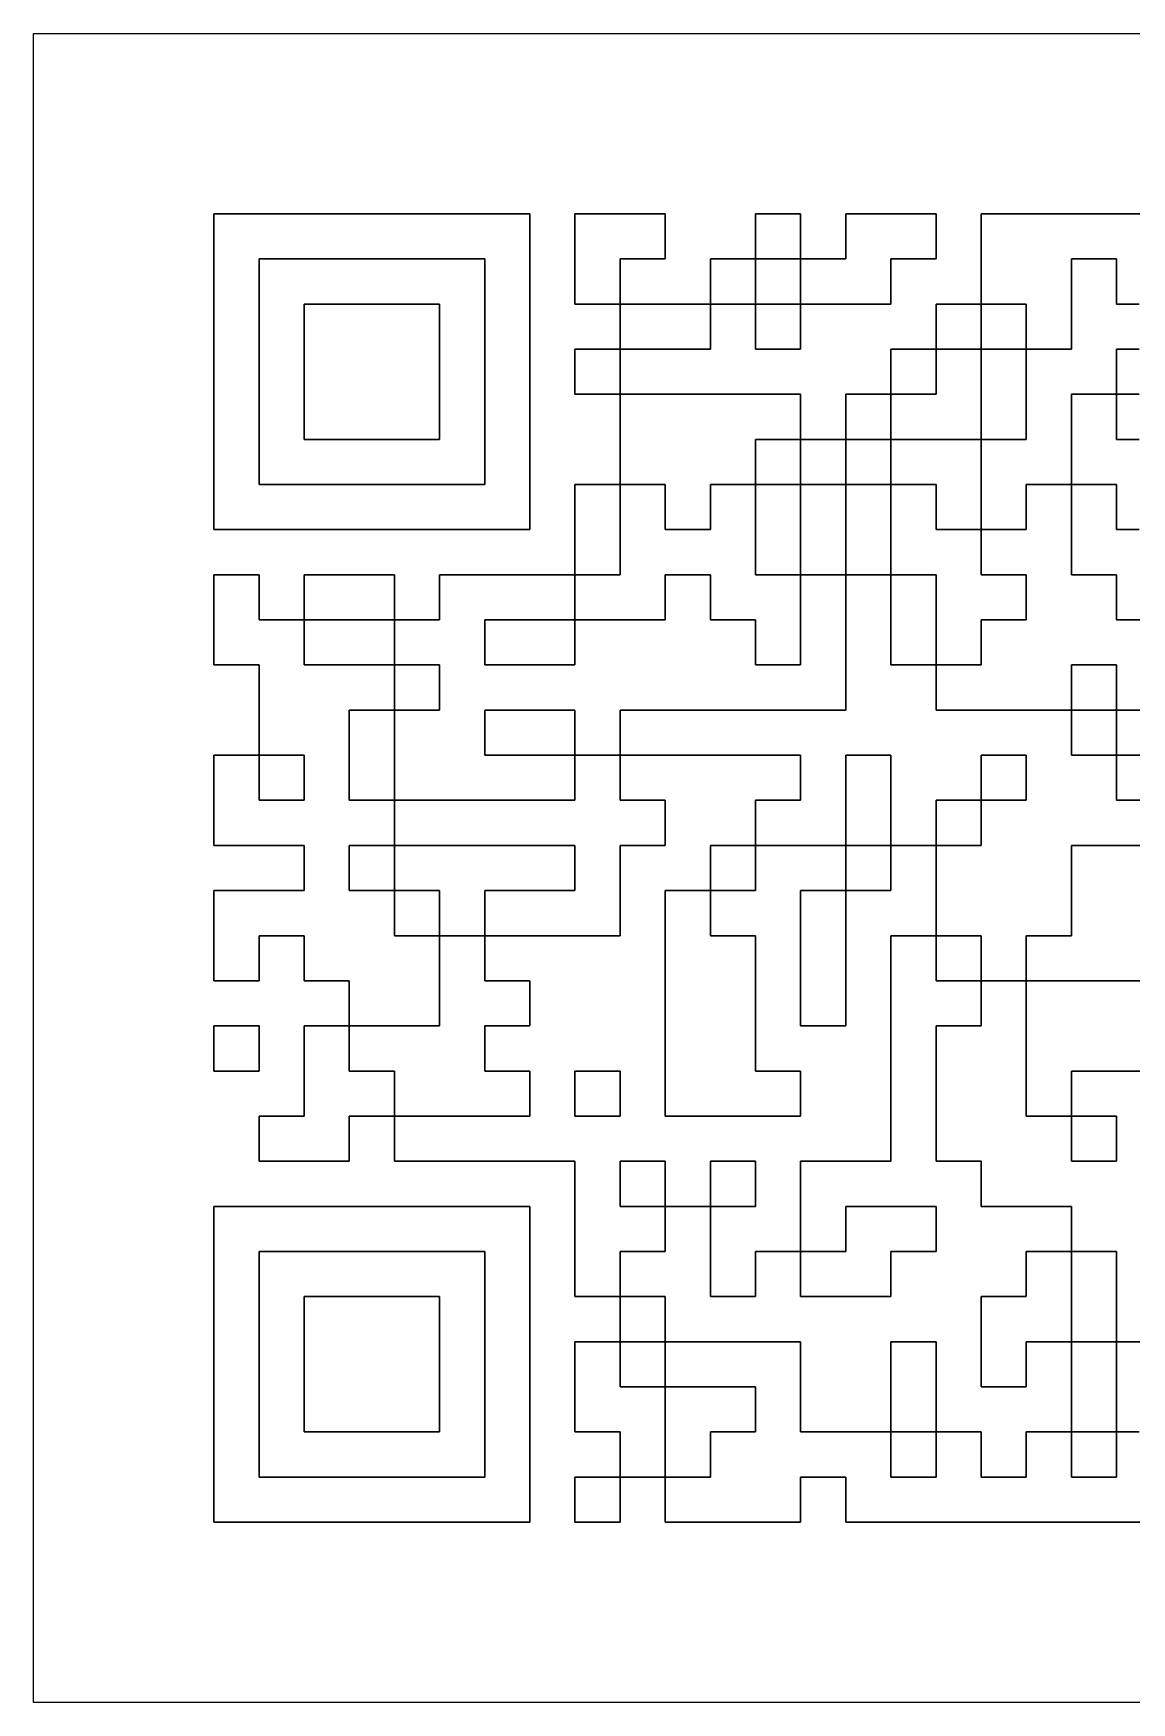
# Model space of a CAD drawing. Extents: x 82.8 to 114.1, y 124.8 to 156.1.
# Drawn here: x 82.77 to 103.37, y 124.8 to 156.13 of the extents above; entities that cross this region are included whole.
import ezdxf

# ---------------------------------------------------------------- set-up
doc = ezdxf.new("R2010")
doc.units = 0
doc.layers.add('Vrstva_1', color=7, linetype='CONTINUOUS')

msp = doc.modelspace()

# ---------------------------------------------------------------- linework, layer by layer
at = {"layer": 'Vrstva_1', "color": 7}
for points in [[(98.434666, 124.802137), (82.771332, 124.802137), (82.771332, 140.46547), (82.771332, 156.128803), (98.434666, 156.128803), (114.097999, 156.128803), (114.097999, 140.46547), (114.097999, 124.802137), (98.434666, 124.802137), (98.434666, 124.802137)], [(89.121332, 146.81547), (92.084666, 146.81547), (92.084666, 149.778803), (92.084666, 152.742137), (89.121332, 152.742137), (86.157999, 152.742137), (86.157999, 149.778803), (86.157999, 146.81547), (89.121332, 146.81547), (89.121332, 146.81547)], [(89.121332, 146.81547), (86.157999, 146.81547), (86.157999, 149.778803), (86.157999, 152.742137), (89.121332, 152.742137), (92.084666, 152.742137), (92.084666, 149.778803), (92.084666, 146.81547), (89.121332, 146.81547), (89.121332, 146.81547)], [(103.937999, 152.742137), (102.244666, 152.742137), (100.551332, 152.742137), (100.551332, 151.89547), (100.551332, 151.048803), (100.974666, 151.048803), (101.397999, 151.048803), (101.397999, 150.62547), (101.397999, 150.202137), (100.974666, 150.202137), (100.551332, 150.202137), (100.551332, 150.62547), (100.551332, 151.048803), (100.127999, 151.048803), (99.704666, 151.048803), (99.704666, 150.62547), (99.704666, 150.202137), (99.281332, 150.202137), (98.857999, 150.202137), (98.857999, 149.778803), (98.857999, 149.35547), (98.434666, 149.35547), (98.011332, 149.35547), (98.011332, 148.932137), (98.011332, 148.508803), (97.587999, 148.508803), (97.164666, 148.508803), (97.164666, 148.932137), (97.164666, 149.35547), (95.471332, 149.35547), (93.777999, 149.35547), (93.777999, 149.778803), (93.777999, 150.202137), (94.624666, 150.202137), (95.471332, 150.202137), (95.471332, 150.62547), (95.471332, 151.048803), (95.894666, 151.048803), (96.317999, 151.048803), (96.317999, 150.62547), (96.317999, 150.202137), (96.741332, 150.202137), (97.164666, 150.202137), (97.164666, 150.62547), (97.164666, 151.048803), (98.011332, 151.048803), (98.857999, 151.048803), (98.857999, 151.472137), (98.857999, 151.89547), (99.281332, 151.89547), (99.704666, 151.89547), (99.704666, 152.318803), (99.704666, 152.742137), (98.857999, 152.742137), (98.011332, 152.742137), (98.011332, 152.318803), (98.011332, 151.89547), (97.587999, 151.89547), (97.164666, 151.89547), (97.164666, 152.318803), (97.164666, 152.742137), (96.741332, 152.742137), (96.317999, 152.742137), (96.317999, 152.318803), (96.317999, 151.89547), (95.894666, 151.89547), (95.471332, 151.89547), (95.471332, 151.472137), (95.471332, 151.048803), (94.624666, 151.048803), (93.777999, 151.048803), (93.777999, 151.472137), (93.777999, 151.89547), (94.201332, 151.89547), (94.624666, 151.89547), (94.624666, 152.318803), (94.624666, 152.742137), (93.777999, 152.742137), (92.931332, 152.742137), (92.931332, 151.89547), (92.931332, 151.048803), (93.354666, 151.048803), (93.777999, 151.048803), (93.777999, 150.62547), (93.777999, 150.202137), (93.354666, 150.202137), (92.931332, 150.202137), (92.931332, 149.778803), (92.931332, 149.35547), (93.354666, 149.35547), (93.777999, 149.35547), (93.777999, 148.508803), (93.777999, 147.662137), (93.354666, 147.662137), (92.931332, 147.662137), (92.931332, 146.81547), (92.931332, 145.968803), (91.661332, 145.968803), (90.391332, 145.968803), (90.391332, 145.54547), (90.391332, 145.122137), (89.967999, 145.122137), (89.544666, 145.122137), (89.544666, 145.54547), (89.544666, 145.968803), (88.697999, 145.968803), (87.851332, 145.968803), (87.851332, 145.54547), (87.851332, 145.122137), (88.697999, 145.122137), (89.544666, 145.122137), (89.544666, 144.698803), (89.544666, 144.27547), (89.967999, 144.27547), (90.391332, 144.27547), (90.391332, 143.852137), (90.391332, 143.428803), (89.967999, 143.428803), (89.544666, 143.428803), (89.544666, 142.582137), (89.544666, 141.73547), (91.237999, 141.73547), (91.237999, 141.73547)], [(91.237999, 141.73547), (89.544666, 141.73547), (89.544666, 142.582137), (89.544666, 143.428803), (89.967999, 143.428803), (90.391332, 143.428803), (90.391332, 143.852137), (90.391332, 144.27547), (89.967999, 144.27547), (89.544666, 144.27547), (89.544666, 144.698803), (89.544666, 145.122137), (88.697999, 145.122137), (87.851332, 145.122137), (87.851332, 145.54547), (87.851332, 145.968803), (88.697999, 145.968803), (89.544666, 145.968803), (89.544666, 145.54547), (89.544666, 145.122137), (89.967999, 145.122137), (90.391332, 145.122137), (90.391332, 145.54547), (90.391332, 145.968803), (91.661332, 145.968803), (92.931332, 145.968803), (92.931332, 146.81547), (92.931332, 147.662137), (93.354666, 147.662137), (93.777999, 147.662137), (93.777999, 148.508803), (93.777999, 149.35547), (93.354666, 149.35547), (92.931332, 149.35547), (92.931332, 149.778803), (92.931332, 150.202137), (93.354666, 150.202137), (93.777999, 150.202137), (93.777999, 150.62547), (93.777999, 151.048803), (93.354666, 151.048803), (92.931332, 151.048803), (92.931332, 151.89547), (92.931332, 152.742137), (93.777999, 152.742137), (94.624666, 152.742137), (94.624666, 152.318803), (94.624666, 151.89547), (94.201332, 151.89547), (93.777999, 151.89547), (93.777999, 151.472137), (93.777999, 151.048803), (94.624666, 151.048803), (95.471332, 151.048803), (95.471332, 151.472137), (95.471332, 151.89547), (95.894666, 151.89547), (96.317999, 151.89547), (96.317999, 152.318803), (96.317999, 152.742137), (96.741332, 152.742137), (97.164666, 152.742137), (97.164666, 152.318803), (97.164666, 151.89547), (97.587999, 151.89547), (98.011332, 151.89547), (98.011332, 152.318803), (98.011332, 152.742137), (98.857999, 152.742137), (99.704666, 152.742137), (99.704666, 152.318803), (99.704666, 151.89547), (99.281332, 151.89547), (98.857999, 151.89547), (98.857999, 151.472137), (98.857999, 151.048803), (98.011332, 151.048803), (97.164666, 151.048803), (97.164666, 150.62547), (97.164666, 150.202137), (96.741332, 150.202137), (96.317999, 150.202137), (96.317999, 150.62547), (96.317999, 151.048803), (95.894666, 151.048803), (95.471332, 151.048803), (95.471332, 150.62547), (95.471332, 150.202137), (94.624666, 150.202137), (93.777999, 150.202137), (93.777999, 149.778803), (93.777999, 149.35547), (95.471332, 149.35547), (97.164666, 149.35547), (97.164666, 148.932137), (97.164666, 148.508803), (97.587999, 148.508803), (98.011332, 148.508803), (98.011332, 148.932137), (98.011332, 149.35547), (98.434666, 149.35547), (98.857999, 149.35547), (98.857999, 149.778803), (98.857999, 150.202137), (99.281332, 150.202137), (99.704666, 150.202137), (99.704666, 150.62547), (99.704666, 151.048803), (100.127999, 151.048803), (100.551332, 151.048803), (100.551332, 150.62547), (100.551332, 150.202137), (100.974666, 150.202137), (101.397999, 150.202137), (101.397999, 150.62547), (101.397999, 151.048803), (100.974666, 151.048803), (100.551332, 151.048803), (100.551332, 151.89547), (100.551332, 152.742137), (102.244666, 152.742137), (103.937999, 152.742137)], [(89.121332, 147.662137), (87.004666, 147.662137), (87.004666, 149.778803), (87.004666, 151.89547), (89.121332, 151.89547), (91.237999, 151.89547), (91.237999, 149.778803), (91.237999, 147.662137), (89.121332, 147.662137), (89.121332, 147.662137)], [(89.121332, 147.662137), (91.237999, 147.662137), (91.237999, 149.778803), (91.237999, 151.89547), (89.121332, 151.89547), (87.004666, 151.89547), (87.004666, 149.778803), (87.004666, 147.662137), (89.121332, 147.662137), (89.121332, 147.662137)], [(96.741332, 151.048803), (96.317999, 151.048803), (96.317999, 151.472137), (96.317999, 151.89547), (96.741332, 151.89547), (97.164666, 151.89547), (97.164666, 151.472137), (97.164666, 151.048803), (96.741332, 151.048803), (96.741332, 151.048803)], [(96.741332, 151.048803), (97.164666, 151.048803), (97.164666, 151.472137), (97.164666, 151.89547), (96.741332, 151.89547), (96.317999, 151.89547), (96.317999, 151.472137), (96.317999, 151.048803), (96.741332, 151.048803), (96.741332, 151.048803)], [(103.514666, 150.202137), (103.091332, 150.202137), (103.091332, 149.778803), (103.091332, 149.35547), (102.667999, 149.35547), (102.244666, 149.35547), (102.244666, 148.508803), (102.244666, 147.662137), (101.821332, 147.662137), (101.397999, 147.662137), (101.397999, 147.238803), (101.397999, 146.81547), (100.974666, 146.81547), (100.551332, 146.81547), (100.551332, 147.662137), (100.551332, 148.508803), (100.974666, 148.508803), (101.397999, 148.508803), (101.397999, 149.35547), (101.397999, 150.202137), (101.821332, 150.202137), (102.244666, 150.202137), (102.244666, 151.048803), (102.244666, 151.89547), (102.667999, 151.89547), (103.091332, 151.89547), (103.091332, 151.472137), (103.091332, 151.048803), (103.514666, 151.048803)], [(103.514666, 151.048803), (103.091332, 151.048803), (103.091332, 151.472137), (103.091332, 151.89547), (102.667999, 151.89547), (102.244666, 151.89547), (102.244666, 151.048803), (102.244666, 150.202137), (101.821332, 150.202137), (101.397999, 150.202137), (101.397999, 149.35547), (101.397999, 148.508803), (100.974666, 148.508803), (100.551332, 148.508803), (100.551332, 147.662137), (100.551332, 146.81547), (100.974666, 146.81547), (101.397999, 146.81547), (101.397999, 147.238803), (101.397999, 147.662137), (101.821332, 147.662137), (102.244666, 147.662137), (102.244666, 148.508803), (102.244666, 149.35547), (102.667999, 149.35547), (103.091332, 149.35547), (103.091332, 149.778803), (103.091332, 150.202137), (103.514666, 150.202137)], [(89.121332, 148.508803), (90.391332, 148.508803), (90.391332, 149.778803), (90.391332, 151.048803), (89.121332, 151.048803), (87.851332, 151.048803), (87.851332, 149.778803), (87.851332, 148.508803), (89.121332, 148.508803), (89.121332, 148.508803)], [(89.121332, 148.508803), (87.851332, 148.508803), (87.851332, 149.778803), (87.851332, 151.048803), (89.121332, 151.048803), (90.391332, 151.048803), (90.391332, 149.778803), (90.391332, 148.508803), (89.121332, 148.508803), (89.121332, 148.508803)], [(92.084666, 144.27547), (91.237999, 144.27547), (91.237999, 144.698803), (91.237999, 145.122137), (92.084666, 145.122137), (92.931332, 145.122137), (92.931332, 145.54547), (92.931332, 145.968803), (93.354666, 145.968803), (93.777999, 145.968803), (93.777999, 146.81547), (93.777999, 147.662137), (94.201332, 147.662137), (94.624666, 147.662137), (94.624666, 147.238803), (94.624666, 146.81547), (95.047999, 146.81547), (95.471332, 146.81547), (95.471332, 147.238803), (95.471332, 147.662137), (95.894666, 147.662137), (96.317999, 147.662137), (96.317999, 148.08547), (96.317999, 148.508803), (96.741332, 148.508803), (97.164666, 148.508803), (97.164666, 148.08547), (97.164666, 147.662137), (97.587999, 147.662137), (98.011332, 147.662137), (98.011332, 148.08547), (98.011332, 148.508803), (98.434666, 148.508803), (98.857999, 148.508803), (98.857999, 148.932137), (98.857999, 149.35547), (99.281332, 149.35547), (99.704666, 149.35547), (99.704666, 149.778803), (99.704666, 150.202137), (100.127999, 150.202137), (100.551332, 150.202137), (100.551332, 149.35547), (100.551332, 148.508803), (99.704666, 148.508803), (98.857999, 148.508803), (98.857999, 148.08547), (98.857999, 147.662137), (99.281332, 147.662137), (99.704666, 147.662137), (99.704666, 147.238803), (99.704666, 146.81547), (100.127999, 146.81547), (100.551332, 146.81547), (100.551332, 146.392137), (100.551332, 145.968803), (100.974666, 145.968803), (101.397999, 145.968803), (101.397999, 145.54547), (101.397999, 145.122137), (100.974666, 145.122137), (100.551332, 145.122137), (100.551332, 144.698803), (100.551332, 144.27547), (100.127999, 144.27547), (99.704666, 144.27547), (99.704666, 145.122137), (99.704666, 145.968803), (99.281332, 145.968803), (98.857999, 145.968803), (98.857999, 146.81547), (98.857999, 147.662137), (98.434666, 147.662137), (98.011332, 147.662137), (98.011332, 146.81547), (98.011332, 145.968803), (97.587999, 145.968803), (97.164666, 145.968803), (97.164666, 145.122137), (97.164666, 144.27547), (96.741332, 144.27547), (96.317999, 144.27547), (96.317999, 144.698803), (96.317999, 145.122137), (95.894666, 145.122137), (95.471332, 145.122137), (95.471332, 145.54547), (95.471332, 145.968803), (95.047999, 145.968803), (94.624666, 145.968803), (94.624666, 145.54547), (94.624666, 145.122137), (93.777999, 145.122137), (92.931332, 145.122137), (92.931332, 144.698803), (92.931332, 144.27547), (92.084666, 144.27547), (92.084666, 144.27547)], [(92.084666, 144.27547), (92.931332, 144.27547), (92.931332, 144.698803), (92.931332, 145.122137), (93.777999, 145.122137), (94.624666, 145.122137), (94.624666, 145.54547), (94.624666, 145.968803), (95.047999, 145.968803), (95.471332, 145.968803), (95.471332, 145.54547), (95.471332, 145.122137), (95.894666, 145.122137), (96.317999, 145.122137), (96.317999, 144.698803), (96.317999, 144.27547), (96.741332, 144.27547), (97.164666, 144.27547), (97.164666, 145.122137), (97.164666, 145.968803), (97.587999, 145.968803), (98.011332, 145.968803), (98.011332, 146.81547), (98.011332, 147.662137), (98.434666, 147.662137), (98.857999, 147.662137), (98.857999, 146.81547), (98.857999, 145.968803), (99.281332, 145.968803), (99.704666, 145.968803), (99.704666, 145.122137), (99.704666, 144.27547), (100.127999, 144.27547), (100.551332, 144.27547), (100.551332, 144.698803), (100.551332, 145.122137), (100.974666, 145.122137), (101.397999, 145.122137), (101.397999, 145.54547), (101.397999, 145.968803), (100.974666, 145.968803), (100.551332, 145.968803), (100.551332, 146.392137), (100.551332, 146.81547), (100.127999, 146.81547), (99.704666, 146.81547), (99.704666, 147.238803), (99.704666, 147.662137), (99.281332, 147.662137), (98.857999, 147.662137), (98.857999, 148.08547), (98.857999, 148.508803), (99.704666, 148.508803), (100.551332, 148.508803), (100.551332, 149.35547), (100.551332, 150.202137), (100.127999, 150.202137), (99.704666, 150.202137), (99.704666, 149.778803), (99.704666, 149.35547), (99.281332, 149.35547), (98.857999, 149.35547), (98.857999, 148.932137), (98.857999, 148.508803), (98.434666, 148.508803), (98.011332, 148.508803), (98.011332, 148.08547), (98.011332, 147.662137), (97.587999, 147.662137), (97.164666, 147.662137), (97.164666, 148.08547), (97.164666, 148.508803), (96.741332, 148.508803), (96.317999, 148.508803), (96.317999, 148.08547), (96.317999, 147.662137), (95.894666, 147.662137), (95.471332, 147.662137), (95.471332, 147.238803), (95.471332, 146.81547), (95.047999, 146.81547), (94.624666, 146.81547), (94.624666, 147.238803), (94.624666, 147.662137), (94.201332, 147.662137), (93.777999, 147.662137), (93.777999, 146.81547), (93.777999, 145.968803), (93.354666, 145.968803), (92.931332, 145.968803), (92.931332, 145.54547), (92.931332, 145.122137), (92.084666, 145.122137), (91.237999, 145.122137), (91.237999, 144.698803), (91.237999, 144.27547), (92.084666, 144.27547), (92.084666, 144.27547)], [(103.514666, 148.508803), (103.091332, 148.508803), (103.091332, 148.932137), (103.091332, 149.35547), (103.514666, 149.35547)], [(103.514666, 149.35547), (103.091332, 149.35547), (103.091332, 148.932137), (103.091332, 148.508803), (103.514666, 148.508803)], [(96.741332, 145.968803), (97.164666, 145.968803), (97.164666, 146.81547), (97.164666, 147.662137), (96.741332, 147.662137), (96.317999, 147.662137), (96.317999, 146.81547), (96.317999, 145.968803), (96.741332, 145.968803), (96.741332, 145.968803)], [(96.741332, 145.968803), (96.317999, 145.968803), (96.317999, 146.81547), (96.317999, 147.662137), (96.741332, 147.662137), (97.164666, 147.662137), (97.164666, 146.81547), (97.164666, 145.968803), (96.741332, 145.968803), (96.741332, 145.968803)], [(103.937999, 145.122137), (103.091332, 145.122137), (103.091332, 145.54547), (103.091332, 145.968803), (102.667999, 145.968803), (102.244666, 145.968803), (102.244666, 146.81547), (102.244666, 147.662137), (102.667999, 147.662137), (103.091332, 147.662137), (103.091332, 147.238803), (103.091332, 146.81547), (103.514666, 146.81547)], [(103.514666, 146.81547), (103.091332, 146.81547), (103.091332, 147.238803), (103.091332, 147.662137), (102.667999, 147.662137), (102.244666, 147.662137), (102.244666, 146.81547), (102.244666, 145.968803), (102.667999, 145.968803), (103.091332, 145.968803), (103.091332, 145.54547), (103.091332, 145.122137), (103.937999, 145.122137)], [(89.544666, 137.502137), (90.391332, 137.502137), (90.391332, 138.348803), (90.391332, 139.19547), (89.967999, 139.19547), (89.544666, 139.19547), (89.544666, 139.618803), (89.544666, 140.042137), (89.121332, 140.042137), (88.697999, 140.042137), (88.697999, 140.46547), (88.697999, 140.888803), (89.121332, 140.888803), (89.544666, 140.888803), (89.544666, 141.312137), (89.544666, 141.73547), (89.121332, 141.73547), (88.697999, 141.73547), (88.697999, 142.582137), (88.697999, 143.428803), (89.121332, 143.428803), (89.544666, 143.428803), (89.544666, 143.852137), (89.544666, 144.27547), (88.697999, 144.27547), (87.851332, 144.27547), (87.851332, 144.698803), (87.851332, 145.122137), (87.427999, 145.122137), (87.004666, 145.122137), (87.004666, 145.54547), (87.004666, 145.968803), (86.581332, 145.968803), (86.157999, 145.968803), (86.157999, 145.122137), (86.157999, 144.27547), (86.581332, 144.27547), (87.004666, 144.27547), (87.004666, 143.428803), (87.004666, 142.582137), (87.427999, 142.582137), (87.851332, 142.582137), (87.851332, 142.158803), (87.851332, 141.73547), (87.427999, 141.73547), (87.004666, 141.73547), (87.004666, 142.158803), (87.004666, 142.582137), (86.581332, 142.582137), (86.157999, 142.582137), (86.157999, 141.73547), (86.157999, 140.888803), (87.004666, 140.888803), (87.851332, 140.888803), (87.851332, 140.46547), (87.851332, 140.042137), (87.004666, 140.042137), (86.157999, 140.042137), (86.157999, 139.19547), (86.157999, 138.348803), (86.581332, 138.348803), (87.004666, 138.348803), (87.004666, 138.772137), (87.004666, 139.19547), (87.427999, 139.19547), (87.851332, 139.19547), (87.851332, 138.772137), (87.851332, 138.348803), (88.274666, 138.348803), (88.697999, 138.348803), (88.697999, 137.92547), (88.697999, 137.502137), (89.544666, 137.502137), (89.544666, 137.502137)], [(89.544666, 137.502137), (88.697999, 137.502137), (88.697999, 137.92547), (88.697999, 138.348803), (88.274666, 138.348803), (87.851332, 138.348803), (87.851332, 138.772137), (87.851332, 139.19547), (87.427999, 139.19547), (87.004666, 139.19547), (87.004666, 138.772137), (87.004666, 138.348803), (86.581332, 138.348803), (86.157999, 138.348803), (86.157999, 139.19547), (86.157999, 140.042137), (87.004666, 140.042137), (87.851332, 140.042137), (87.851332, 140.46547), (87.851332, 140.888803), (87.004666, 140.888803), (86.157999, 140.888803), (86.157999, 141.73547), (86.157999, 142.582137), (86.581332, 142.582137), (87.004666, 142.582137), (87.004666, 142.158803), (87.004666, 141.73547), (87.427999, 141.73547), (87.851332, 141.73547), (87.851332, 142.158803), (87.851332, 142.582137), (87.427999, 142.582137), (87.004666, 142.582137), (87.004666, 143.428803), (87.004666, 144.27547), (86.581332, 144.27547), (86.157999, 144.27547), (86.157999, 145.122137), (86.157999, 145.968803), (86.581332, 145.968803), (87.004666, 145.968803), (87.004666, 145.54547), (87.004666, 145.122137), (87.427999, 145.122137), (87.851332, 145.122137), (87.851332, 144.698803), (87.851332, 144.27547), (88.697999, 144.27547), (89.544666, 144.27547), (89.544666, 143.852137), (89.544666, 143.428803), (89.121332, 143.428803), (88.697999, 143.428803), (88.697999, 142.582137), (88.697999, 141.73547), (89.121332, 141.73547), (89.544666, 141.73547), (89.544666, 141.312137), (89.544666, 140.888803), (89.121332, 140.888803), (88.697999, 140.888803), (88.697999, 140.46547), (88.697999, 140.042137), (89.121332, 140.042137), (89.544666, 140.042137), (89.544666, 139.618803), (89.544666, 139.19547), (89.967999, 139.19547), (90.391332, 139.19547), (90.391332, 138.348803), (90.391332, 137.502137), (89.544666, 137.502137), (89.544666, 137.502137)], [(91.237999, 141.73547), (92.931332, 141.73547), (92.931332, 142.158803), (92.931332, 142.582137), (93.354666, 142.582137), (93.777999, 142.582137), (93.777999, 143.00547), (93.777999, 143.428803), (95.894666, 143.428803), (98.011332, 143.428803), (98.011332, 144.698803), (98.011332, 145.968803), (98.434666, 145.968803), (98.857999, 145.968803), (98.857999, 145.122137), (98.857999, 144.27547), (99.281332, 144.27547), (99.704666, 144.27547), (99.704666, 143.852137), (99.704666, 143.428803), (100.974666, 143.428803), (102.244666, 143.428803), (102.244666, 143.852137), (102.244666, 144.27547), (102.667999, 144.27547), (103.091332, 144.27547), (103.091332, 143.852137), (103.091332, 143.428803), (103.937999, 143.428803)], [(103.937999, 143.428803), (103.091332, 143.428803), (103.091332, 143.852137), (103.091332, 144.27547), (102.667999, 144.27547), (102.244666, 144.27547), (102.244666, 143.852137), (102.244666, 143.428803), (100.974666, 143.428803), (99.704666, 143.428803), (99.704666, 143.852137), (99.704666, 144.27547), (99.281332, 144.27547), (98.857999, 144.27547), (98.857999, 145.122137), (98.857999, 145.968803), (98.434666, 145.968803), (98.011332, 145.968803), (98.011332, 144.698803), (98.011332, 143.428803), (95.894666, 143.428803), (93.777999, 143.428803), (93.777999, 143.00547), (93.777999, 142.582137), (93.354666, 142.582137), (92.931332, 142.582137), (92.931332, 142.158803), (92.931332, 141.73547), (91.237999, 141.73547), (91.237999, 141.73547)], [(92.084666, 142.582137), (91.237999, 142.582137), (91.237999, 143.00547), (91.237999, 143.428803), (92.084666, 143.428803), (92.931332, 143.428803), (92.931332, 143.00547), (92.931332, 142.582137), (92.084666, 142.582137), (92.084666, 142.582137)], [(92.084666, 142.582137), (92.931332, 142.582137), (92.931332, 143.00547), (92.931332, 143.428803), (92.084666, 143.428803), (91.237999, 143.428803), (91.237999, 143.00547), (91.237999, 142.582137), (92.084666, 142.582137), (92.084666, 142.582137)], [(103.514666, 141.73547), (103.937999, 141.73547), (103.937999, 142.158803), (103.937999, 142.582137), (103.514666, 142.582137), (103.091332, 142.582137), (103.091332, 143.00547), (103.091332, 143.428803), (102.667999, 143.428803), (102.244666, 143.428803), (102.244666, 143.00547), (102.244666, 142.582137), (102.667999, 142.582137), (103.091332, 142.582137), (103.091332, 142.158803), (103.091332, 141.73547), (103.514666, 141.73547), (103.514666, 141.73547)], [(103.514666, 141.73547), (103.091332, 141.73547), (103.091332, 142.158803), (103.091332, 142.582137), (102.667999, 142.582137), (102.244666, 142.582137), (102.244666, 143.00547), (102.244666, 143.428803), (102.667999, 143.428803), (103.091332, 143.428803), (103.091332, 143.00547), (103.091332, 142.582137), (103.514666, 142.582137), (103.937999, 142.582137), (103.937999, 142.158803), (103.937999, 141.73547), (103.514666, 141.73547), (103.514666, 141.73547)], [(103.937999, 140.888803), (103.091332, 140.888803), (102.244666, 140.888803), (102.244666, 140.042137), (102.244666, 139.19547), (101.821332, 139.19547), (101.397999, 139.19547), (101.397999, 138.772137), (101.397999, 138.348803), (100.974666, 138.348803), (100.551332, 138.348803), (100.551332, 138.772137), (100.551332, 139.19547), (100.127999, 139.19547), (99.704666, 139.19547), (99.704666, 140.042137), (99.704666, 140.888803), (100.127999, 140.888803), (100.551332, 140.888803), (100.551332, 141.312137), (100.551332, 141.73547), (100.974666, 141.73547), (101.397999, 141.73547), (101.397999, 142.158803), (101.397999, 142.582137), (100.974666, 142.582137), (100.551332, 142.582137), (100.551332, 142.158803), (100.551332, 141.73547), (100.127999, 141.73547), (99.704666, 141.73547), (99.704666, 141.312137), (99.704666, 140.888803), (99.281332, 140.888803), (98.857999, 140.888803), (98.857999, 140.46547), (98.857999, 140.042137), (98.434666, 140.042137), (98.011332, 140.042137), (98.011332, 138.772137), (98.011332, 137.502137), (97.587999, 137.502137), (97.164666, 137.502137), (97.164666, 138.772137), (97.164666, 140.042137), (97.587999, 140.042137), (98.011332, 140.042137), (98.011332, 140.46547), (98.011332, 140.888803), (97.164666, 140.888803), (96.317999, 140.888803), (96.317999, 140.46547), (96.317999, 140.042137), (95.894666, 140.042137), (95.471332, 140.042137), (95.471332, 139.618803), (95.471332, 139.19547), (95.894666, 139.19547), (96.317999, 139.19547), (96.317999, 137.92547), (96.317999, 136.65547), (96.741332, 136.65547), (97.164666, 136.65547), (97.164666, 136.232137), (97.164666, 135.808803), (95.894666, 135.808803), (94.624666, 135.808803), (94.624666, 137.92547), (94.624666, 140.042137), (95.047999, 140.042137), (95.471332, 140.042137), (95.471332, 140.46547), (95.471332, 140.888803), (95.894666, 140.888803), (96.317999, 140.888803), (96.317999, 141.312137), (96.317999, 141.73547), (96.741332, 141.73547), (97.164666, 141.73547), (97.164666, 142.158803), (97.164666, 142.582137), (95.471332, 142.582137), (93.777999, 142.582137), (93.777999, 142.158803), (93.777999, 141.73547), (94.201332, 141.73547), (94.624666, 141.73547), (94.624666, 141.312137), (94.624666, 140.888803), (94.201332, 140.888803), (93.777999, 140.888803), (93.777999, 140.042137), (93.777999, 139.19547), (92.507999, 139.19547), (91.237999, 139.19547), (91.237999, 138.772137), (91.237999, 138.348803), (91.661332, 138.348803), (92.084666, 138.348803), (92.084666, 137.92547), (92.084666, 137.502137), (91.661332, 137.502137), (91.237999, 137.502137), (91.237999, 137.078803), (91.237999, 136.65547), (91.661332, 136.65547), (92.084666, 136.65547), (92.084666, 136.232137), (92.084666, 135.808803), (90.814666, 135.808803), (89.544666, 135.808803), (89.544666, 136.232137), (89.544666, 136.65547), (89.121332, 136.65547), (88.697999, 136.65547), (88.697999, 137.078803), (88.697999, 137.502137), (88.274666, 137.502137), (87.851332, 137.502137), (87.851332, 136.65547), (87.851332, 135.808803), (87.427999, 135.808803), (87.004666, 135.808803), (87.004666, 135.38547), (87.004666, 134.962137), (87.851332, 134.962137), (88.697999, 134.962137), (88.697999, 135.38547), (88.697999, 135.808803), (89.121332, 135.808803), (89.544666, 135.808803), (89.544666, 135.38547), (89.544666, 134.962137), (91.237999, 134.962137), (92.931332, 134.962137), (92.931332, 133.692137), (92.931332, 132.422137), (93.354666, 132.422137), (93.777999, 132.422137), (93.777999, 131.998803), (93.777999, 131.57547), (93.354666, 131.57547), (92.931332, 131.57547), (92.931332, 130.728803), (92.931332, 129.882137), (93.354666, 129.882137), (93.777999, 129.882137), (93.777999, 129.458803), (93.777999, 129.03547), (93.354666, 129.03547), (92.931332, 129.03547), (92.931332, 128.612137), (92.931332, 128.188803), (93.354666, 128.188803), (93.354666, 128.188803)], [(93.354666, 128.188803), (92.931332, 128.188803), (92.931332, 128.612137), (92.931332, 129.03547), (93.354666, 129.03547), (93.777999, 129.03547), (93.777999, 129.458803), (93.777999, 129.882137), (93.354666, 129.882137), (92.931332, 129.882137), (92.931332, 130.728803), (92.931332, 131.57547), (93.354666, 131.57547), (93.777999, 131.57547), (93.777999, 131.998803), (93.777999, 132.422137), (93.354666, 132.422137), (92.931332, 132.422137), (92.931332, 133.692137), (92.931332, 134.962137), (91.237999, 134.962137), (89.544666, 134.962137), (89.544666, 135.38547), (89.544666, 135.808803), (89.121332, 135.808803), (88.697999, 135.808803), (88.697999, 135.38547), (88.697999, 134.962137), (87.851332, 134.962137), (87.004666, 134.962137), (87.004666, 135.38547), (87.004666, 135.808803), (87.427999, 135.808803), (87.851332, 135.808803), (87.851332, 136.65547), (87.851332, 137.502137), (88.274666, 137.502137), (88.697999, 137.502137), (88.697999, 137.078803), (88.697999, 136.65547), (89.121332, 136.65547), (89.544666, 136.65547), (89.544666, 136.232137), (89.544666, 135.808803), (90.814666, 135.808803), (92.084666, 135.808803), (92.084666, 136.232137), (92.084666, 136.65547), (91.661332, 136.65547), (91.237999, 136.65547), (91.237999, 137.078803), (91.237999, 137.502137), (91.661332, 137.502137), (92.084666, 137.502137), (92.084666, 137.92547), (92.084666, 138.348803), (91.661332, 138.348803), (91.237999, 138.348803), (91.237999, 138.772137), (91.237999, 139.19547), (92.507999, 139.19547), (93.777999, 139.19547), (93.777999, 140.042137), (93.777999, 140.888803), (94.201332, 140.888803), (94.624666, 140.888803), (94.624666, 141.312137), (94.624666, 141.73547), (94.201332, 141.73547), (93.777999, 141.73547), (93.777999, 142.158803), (93.777999, 142.582137), (95.471332, 142.582137), (97.164666, 142.582137), (97.164666, 142.158803), (97.164666, 141.73547), (96.741332, 141.73547), (96.317999, 141.73547), (96.317999, 141.312137), (96.317999, 140.888803), (95.894666, 140.888803), (95.471332, 140.888803), (95.471332, 140.46547), (95.471332, 140.042137), (95.047999, 140.042137), (94.624666, 140.042137), (94.624666, 137.92547), (94.624666, 135.808803), (95.894666, 135.808803), (97.164666, 135.808803), (97.164666, 136.232137), (97.164666, 136.65547), (96.741332, 136.65547), (96.317999, 136.65547), (96.317999, 137.92547), (96.317999, 139.19547), (95.894666, 139.19547), (95.471332, 139.19547), (95.471332, 139.618803), (95.471332, 140.042137), (95.894666, 140.042137), (96.317999, 140.042137), (96.317999, 140.46547), (96.317999, 140.888803), (97.164666, 140.888803), (98.011332, 140.888803), (98.011332, 140.46547), (98.011332, 140.042137), (97.587999, 140.042137), (97.164666, 140.042137), (97.164666, 138.772137), (97.164666, 137.502137), (97.587999, 137.502137), (98.011332, 137.502137), (98.011332, 138.772137), (98.011332, 140.042137), (98.434666, 140.042137), (98.857999, 140.042137), (98.857999, 140.46547), (98.857999, 140.888803), (99.281332, 140.888803), (99.704666, 140.888803), (99.704666, 141.312137), (99.704666, 141.73547), (100.127999, 141.73547), (100.551332, 141.73547), (100.551332, 142.158803), (100.551332, 142.582137), (100.974666, 142.582137), (101.397999, 142.582137), (101.397999, 142.158803), (101.397999, 141.73547), (100.974666, 141.73547), (100.551332, 141.73547), (100.551332, 141.312137), (100.551332, 140.888803), (100.127999, 140.888803), (99.704666, 140.888803), (99.704666, 140.042137), (99.704666, 139.19547), (100.127999, 139.19547), (100.551332, 139.19547), (100.551332, 138.772137), (100.551332, 138.348803), (100.974666, 138.348803), (101.397999, 138.348803), (101.397999, 138.772137), (101.397999, 139.19547), (101.821332, 139.19547), (102.244666, 139.19547), (102.244666, 140.042137), (102.244666, 140.888803), (103.091332, 140.888803), (103.937999, 140.888803)], [(98.434666, 140.888803), (98.857999, 140.888803), (98.857999, 141.73547), (98.857999, 142.582137), (98.434666, 142.582137), (98.011332, 142.582137), (98.011332, 141.73547), (98.011332, 140.888803), (98.434666, 140.888803), (98.434666, 140.888803)], [(98.434666, 140.888803), (98.011332, 140.888803), (98.011332, 141.73547), (98.011332, 142.582137), (98.434666, 142.582137), (98.857999, 142.582137), (98.857999, 141.73547), (98.857999, 140.888803), (98.434666, 140.888803), (98.434666, 140.888803)], [(90.814666, 139.19547), (91.237999, 139.19547), (91.237999, 139.618803), (91.237999, 140.042137), (92.084666, 140.042137), (92.931332, 140.042137), (92.931332, 140.46547), (92.931332, 140.888803), (91.237999, 140.888803), (89.544666, 140.888803), (89.544666, 140.46547), (89.544666, 140.042137), (89.967999, 140.042137), (90.391332, 140.042137), (90.391332, 139.618803), (90.391332, 139.19547), (90.814666, 139.19547), (90.814666, 139.19547)], [(90.814666, 139.19547), (90.391332, 139.19547), (90.391332, 139.618803), (90.391332, 140.042137), (89.967999, 140.042137), (89.544666, 140.042137), (89.544666, 140.46547), (89.544666, 140.888803), (91.237999, 140.888803), (92.931332, 140.888803), (92.931332, 140.46547), (92.931332, 140.042137), (92.084666, 140.042137), (91.237999, 140.042137), (91.237999, 139.618803), (91.237999, 139.19547), (90.814666, 139.19547), (90.814666, 139.19547)], [(95.047999, 129.03547), (94.624666, 129.03547), (94.624666, 129.882137), (94.624666, 130.728803), (94.201332, 130.728803), (93.777999, 130.728803), (93.777999, 131.152137), (93.777999, 131.57547), (94.201332, 131.57547), (94.624666, 131.57547), (94.624666, 131.998803), (94.624666, 132.422137), (94.201332, 132.422137), (93.777999, 132.422137), (93.777999, 132.84547), (93.777999, 133.268803), (94.201332, 133.268803), (94.624666, 133.268803), (94.624666, 133.692137), (94.624666, 134.11547), (94.201332, 134.11547), (93.777999, 134.11547), (93.777999, 134.538803), (93.777999, 134.962137), (94.201332, 134.962137), (94.624666, 134.962137), (94.624666, 134.538803), (94.624666, 134.11547), (95.047999, 134.11547), (95.471332, 134.11547), (95.471332, 134.538803), (95.471332, 134.962137), (95.894666, 134.962137), (96.317999, 134.962137), (96.317999, 134.538803), (96.317999, 134.11547), (95.894666, 134.11547), (95.471332, 134.11547), (95.471332, 133.268803), (95.471332, 132.422137), (95.894666, 132.422137), (96.317999, 132.422137), (96.317999, 132.84547), (96.317999, 133.268803), (96.741332, 133.268803), (97.164666, 133.268803), (97.164666, 134.11547), (97.164666, 134.962137), (98.011332, 134.962137), (98.857999, 134.962137), (98.857999, 137.078803), (98.857999, 139.19547), (99.281332, 139.19547), (99.704666, 139.19547), (99.704666, 138.772137), (99.704666, 138.348803), (100.127999, 138.348803), (100.551332, 138.348803), (100.551332, 137.92547), (100.551332, 137.502137), (100.127999, 137.502137), (99.704666, 137.502137), (99.704666, 136.232137), (99.704666, 134.962137), (100.127999, 134.962137), (100.551332, 134.962137), (100.551332, 134.538803), (100.551332, 134.11547), (101.397999, 134.11547), (102.244666, 134.11547), (102.244666, 133.692137), (102.244666, 133.268803), (102.667999, 133.268803), (103.091332, 133.268803), (103.091332, 132.422137), (103.091332, 131.57547), (102.667999, 131.57547), (102.244666, 131.57547), (102.244666, 130.728803), (102.244666, 129.882137), (102.667999, 129.882137), (103.091332, 129.882137), (103.091332, 129.458803), (103.091332, 129.03547), (102.667999, 129.03547), (102.244666, 129.03547), (102.244666, 129.458803), (102.244666, 129.882137), (101.821332, 129.882137), (101.397999, 129.882137), (101.397999, 129.458803), (101.397999, 129.03547), (100.974666, 129.03547), (100.551332, 129.03547), (100.551332, 129.458803), (100.551332, 129.882137), (100.127999, 129.882137), (99.704666, 129.882137), (99.704666, 129.458803), (99.704666, 129.03547), (99.281332, 129.03547), (98.857999, 129.03547), (98.857999, 129.458803), (98.857999, 129.882137), (98.011332, 129.882137), (97.164666, 129.882137), (97.164666, 130.728803), (97.164666, 131.57547), (95.894666, 131.57547), (94.624666, 131.57547), (94.624666, 131.152137), (94.624666, 130.728803), (95.471332, 130.728803), (96.317999, 130.728803), (96.317999, 130.30547), (96.317999, 129.882137), (95.894666, 129.882137), (95.471332, 129.882137), (95.471332, 129.458803), (95.471332, 129.03547), (95.047999, 129.03547), (95.047999, 129.03547)], [(95.047999, 129.03547), (95.471332, 129.03547), (95.471332, 129.458803), (95.471332, 129.882137), (95.894666, 129.882137), (96.317999, 129.882137), (96.317999, 130.30547), (96.317999, 130.728803), (95.471332, 130.728803), (94.624666, 130.728803), (94.624666, 131.152137), (94.624666, 131.57547), (95.894666, 131.57547), (97.164666, 131.57547), (97.164666, 130.728803), (97.164666, 129.882137), (98.011332, 129.882137), (98.857999, 129.882137), (98.857999, 129.458803), (98.857999, 129.03547), (99.281332, 129.03547), (99.704666, 129.03547), (99.704666, 129.458803), (99.704666, 129.882137), (100.127999, 129.882137), (100.551332, 129.882137), (100.551332, 129.458803), (100.551332, 129.03547), (100.974666, 129.03547), (101.397999, 129.03547), (101.397999, 129.458803), (101.397999, 129.882137), (101.821332, 129.882137), (102.244666, 129.882137), (102.244666, 129.458803), (102.244666, 129.03547), (102.667999, 129.03547), (103.091332, 129.03547), (103.091332, 129.458803), (103.091332, 129.882137), (102.667999, 129.882137), (102.244666, 129.882137), (102.244666, 130.728803), (102.244666, 131.57547), (102.667999, 131.57547), (103.091332, 131.57547), (103.091332, 132.422137), (103.091332, 133.268803), (102.667999, 133.268803), (102.244666, 133.268803), (102.244666, 133.692137), (102.244666, 134.11547), (101.397999, 134.11547), (100.551332, 134.11547), (100.551332, 134.538803), (100.551332, 134.962137), (100.127999, 134.962137), (99.704666, 134.962137), (99.704666, 136.232137), (99.704666, 137.502137), (100.127999, 137.502137), (100.551332, 137.502137), (100.551332, 137.92547), (100.551332, 138.348803), (100.127999, 138.348803), (99.704666, 138.348803), (99.704666, 138.772137), (99.704666, 139.19547), (99.281332, 139.19547), (98.857999, 139.19547), (98.857999, 137.078803), (98.857999, 134.962137), (98.011332, 134.962137), (97.164666, 134.962137), (97.164666, 134.11547), (97.164666, 133.268803), (96.741332, 133.268803), (96.317999, 133.268803), (96.317999, 132.84547), (96.317999, 132.422137), (95.894666, 132.422137), (95.471332, 132.422137), (95.471332, 133.268803), (95.471332, 134.11547), (95.894666, 134.11547), (96.317999, 134.11547), (96.317999, 134.538803), (96.317999, 134.962137), (95.894666, 134.962137), (95.471332, 134.962137), (95.471332, 134.538803), (95.471332, 134.11547), (95.047999, 134.11547), (94.624666, 134.11547), (94.624666, 134.538803), (94.624666, 134.962137), (94.201332, 134.962137), (93.777999, 134.962137), (93.777999, 134.538803), (93.777999, 134.11547), (94.201332, 134.11547), (94.624666, 134.11547), (94.624666, 133.692137), (94.624666, 133.268803), (94.201332, 133.268803), (93.777999, 133.268803), (93.777999, 132.84547), (93.777999, 132.422137), (94.201332, 132.422137), (94.624666, 132.422137), (94.624666, 131.998803), (94.624666, 131.57547), (94.201332, 131.57547), (93.777999, 131.57547), (93.777999, 131.152137), (93.777999, 130.728803), (94.201332, 130.728803), (94.624666, 130.728803), (94.624666, 129.882137), (94.624666, 129.03547), (95.047999, 129.03547), (95.047999, 129.03547)], [(103.937999, 136.65547), (103.091332, 136.65547), (102.244666, 136.65547), (102.244666, 136.232137), (102.244666, 135.808803), (102.667999, 135.808803), (103.091332, 135.808803), (103.091332, 135.38547), (103.091332, 134.962137), (102.667999, 134.962137), (102.244666, 134.962137), (102.244666, 135.38547), (102.244666, 135.808803), (101.821332, 135.808803), (101.397999, 135.808803), (101.397999, 137.078803), (101.397999, 138.348803), (103.091332, 138.348803), (104.784666, 138.348803)], [(104.784666, 138.348803), (103.091332, 138.348803), (101.397999, 138.348803), (101.397999, 137.078803), (101.397999, 135.808803), (101.821332, 135.808803), (102.244666, 135.808803), (102.244666, 135.38547), (102.244666, 134.962137), (102.667999, 134.962137), (103.091332, 134.962137), (103.091332, 135.38547), (103.091332, 135.808803), (102.667999, 135.808803), (102.244666, 135.808803), (102.244666, 136.232137), (102.244666, 136.65547), (103.091332, 136.65547), (103.937999, 136.65547)], [(86.581332, 136.65547), (87.004666, 136.65547), (87.004666, 137.078803), (87.004666, 137.502137), (86.581332, 137.502137), (86.157999, 137.502137), (86.157999, 137.078803), (86.157999, 136.65547), (86.581332, 136.65547), (86.581332, 136.65547)], [(86.581332, 136.65547), (86.157999, 136.65547), (86.157999, 137.078803), (86.157999, 137.502137), (86.581332, 137.502137), (87.004666, 137.502137), (87.004666, 137.078803), (87.004666, 136.65547), (86.581332, 136.65547), (86.581332, 136.65547)], [(93.354666, 135.808803), (92.931332, 135.808803), (92.931332, 136.232137), (92.931332, 136.65547), (93.354666, 136.65547), (93.777999, 136.65547), (93.777999, 136.232137), (93.777999, 135.808803), (93.354666, 135.808803), (93.354666, 135.808803)], [(93.354666, 135.808803), (93.777999, 135.808803), (93.777999, 136.232137), (93.777999, 136.65547), (93.354666, 136.65547), (92.931332, 136.65547), (92.931332, 136.232137), (92.931332, 135.808803), (93.354666, 135.808803), (93.354666, 135.808803)], [(89.121332, 128.188803), (92.084666, 128.188803), (92.084666, 131.152137), (92.084666, 134.11547), (89.121332, 134.11547), (86.157999, 134.11547), (86.157999, 131.152137), (86.157999, 128.188803), (89.121332, 128.188803), (89.121332, 128.188803)], [(89.121332, 128.188803), (86.157999, 128.188803), (86.157999, 131.152137), (86.157999, 134.11547), (89.121332, 134.11547), (92.084666, 134.11547), (92.084666, 131.152137), (92.084666, 128.188803), (89.121332, 128.188803), (89.121332, 128.188803)], [(98.011332, 132.422137), (98.857999, 132.422137), (98.857999, 132.84547), (98.857999, 133.268803), (99.281332, 133.268803), (99.704666, 133.268803), (99.704666, 133.692137), (99.704666, 134.11547), (98.857999, 134.11547), (98.011332, 134.11547), (98.011332, 133.692137), (98.011332, 133.268803), (97.587999, 133.268803), (97.164666, 133.268803), (97.164666, 132.84547), (97.164666, 132.422137), (98.011332, 132.422137), (98.011332, 132.422137)], [(98.011332, 132.422137), (97.164666, 132.422137), (97.164666, 132.84547), (97.164666, 133.268803), (97.587999, 133.268803), (98.011332, 133.268803), (98.011332, 133.692137), (98.011332, 134.11547), (98.857999, 134.11547), (99.704666, 134.11547), (99.704666, 133.692137), (99.704666, 133.268803), (99.281332, 133.268803), (98.857999, 133.268803), (98.857999, 132.84547), (98.857999, 132.422137), (98.011332, 132.422137), (98.011332, 132.422137)], [(89.121332, 129.03547), (87.004666, 129.03547), (87.004666, 131.152137), (87.004666, 133.268803), (89.121332, 133.268803), (91.237999, 133.268803), (91.237999, 131.152137), (91.237999, 129.03547), (89.121332, 129.03547), (89.121332, 129.03547)], [(89.121332, 129.03547), (91.237999, 129.03547), (91.237999, 131.152137), (91.237999, 133.268803), (89.121332, 133.268803), (87.004666, 133.268803), (87.004666, 131.152137), (87.004666, 129.03547), (89.121332, 129.03547), (89.121332, 129.03547)], [(100.974666, 130.728803), (101.397999, 130.728803), (101.397999, 131.152137), (101.397999, 131.57547), (101.821332, 131.57547), (102.244666, 131.57547), (102.244666, 132.422137), (102.244666, 133.268803), (101.821332, 133.268803), (101.397999, 133.268803), (101.397999, 132.84547), (101.397999, 132.422137), (100.974666, 132.422137), (100.551332, 132.422137), (100.551332, 131.57547), (100.551332, 130.728803), (100.974666, 130.728803), (100.974666, 130.728803)], [(100.974666, 130.728803), (100.551332, 130.728803), (100.551332, 131.57547), (100.551332, 132.422137), (100.974666, 132.422137), (101.397999, 132.422137), (101.397999, 132.84547), (101.397999, 133.268803), (101.821332, 133.268803), (102.244666, 133.268803), (102.244666, 132.422137), (102.244666, 131.57547), (101.821332, 131.57547), (101.397999, 131.57547), (101.397999, 131.152137), (101.397999, 130.728803), (100.974666, 130.728803), (100.974666, 130.728803)], [(89.121332, 129.882137), (90.391332, 129.882137), (90.391332, 131.152137), (90.391332, 132.422137), (89.121332, 132.422137), (87.851332, 132.422137), (87.851332, 131.152137), (87.851332, 129.882137), (89.121332, 129.882137), (89.121332, 129.882137)], [(89.121332, 129.882137), (87.851332, 129.882137), (87.851332, 131.152137), (87.851332, 132.422137), (89.121332, 132.422137), (90.391332, 132.422137), (90.391332, 131.152137), (90.391332, 129.882137), (89.121332, 129.882137), (89.121332, 129.882137)], [(99.281332, 129.882137), (99.704666, 129.882137), (99.704666, 130.728803), (99.704666, 131.57547), (99.281332, 131.57547), (98.857999, 131.57547), (98.857999, 130.728803), (98.857999, 129.882137), (99.281332, 129.882137), (99.281332, 129.882137)], [(99.281332, 129.882137), (98.857999, 129.882137), (98.857999, 130.728803), (98.857999, 131.57547), (99.281332, 131.57547), (99.704666, 131.57547), (99.704666, 130.728803), (99.704666, 129.882137), (99.281332, 129.882137), (99.281332, 129.882137)], [(103.514666, 129.882137), (103.091332, 129.882137), (103.091332, 130.728803), (103.091332, 131.57547), (104.784666, 131.57547)], [(104.784666, 131.57547), (103.091332, 131.57547), (103.091332, 130.728803), (103.091332, 129.882137), (103.514666, 129.882137)], [(93.354666, 128.188803), (93.777999, 128.188803), (93.777999, 128.612137), (93.777999, 129.03547), (94.201332, 129.03547), (94.624666, 129.03547), (94.624666, 128.612137), (94.624666, 128.188803), (95.894666, 128.188803), (97.164666, 128.188803), (97.164666, 128.612137), (97.164666, 129.03547), (97.587999, 129.03547), (98.011332, 129.03547), (98.011332, 128.612137), (98.011332, 128.188803), (100.974666, 128.188803), (103.937999, 128.188803)], [(103.937999, 128.188803), (100.974666, 128.188803), (98.011332, 128.188803), (98.011332, 128.612137), (98.011332, 129.03547), (97.587999, 129.03547), (97.164666, 129.03547), (97.164666, 128.612137), (97.164666, 128.188803), (95.894666, 128.188803), (94.624666, 128.188803), (94.624666, 128.612137), (94.624666, 129.03547), (94.201332, 129.03547), (93.777999, 129.03547), (93.777999, 128.612137), (93.777999, 128.188803), (93.354666, 128.188803), (93.354666, 128.188803)]]:
    msp.add_lwpolyline(points, dxfattribs=at)

doc.saveas('drawing.dxf')
